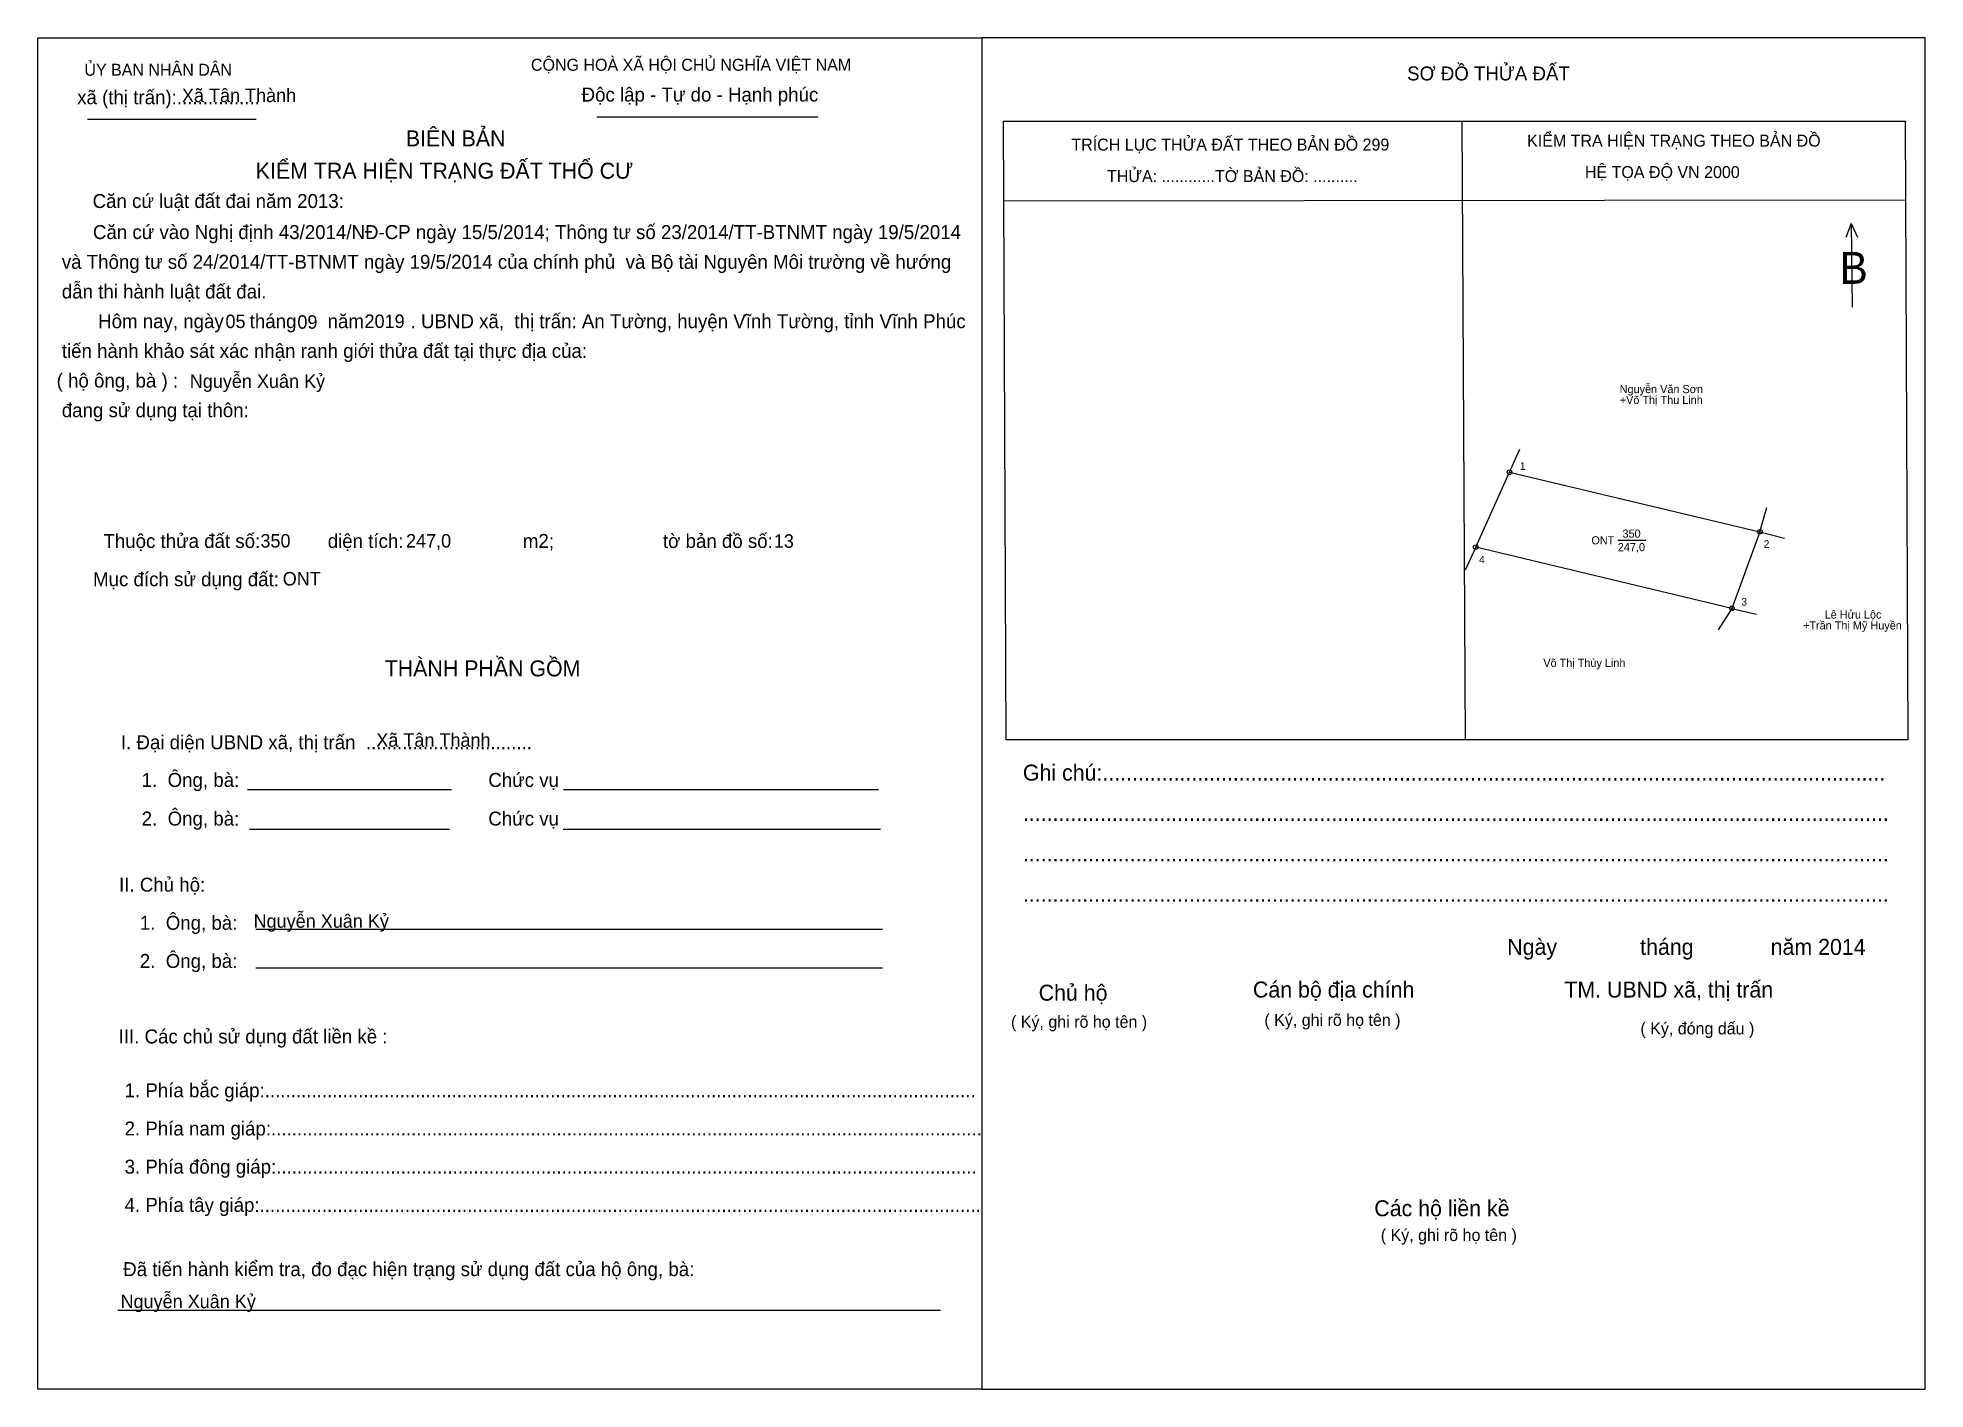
# Model space of a CAD drawing. Extents: x 540450 to 540654, y 1835191 to 1835338.
import ezdxf

# ---------------------------------------------------------------- set-up
doc = ezdxf.new("R2010")
doc.units = 0
for name, color, linetype in [('bbhtNoiDung', 7, 'Continuous'), ('bbhtTemplate', 7, 'Continuous'), ('CanhThua', 7, 'Continuous'), ('MocDinhThua', 7, 'Continuous'), ('NhanDiaChinhThua', 7, 'Continuous'), ('NhanTuCan', 7, 'Continuous'), ('RauThua', 7, 'Continuous'), ('SoHieuDinhThua', 7, 'Continuous')]:
    doc.layers.add(name, color=color, linetype=linetype)

msp = doc.modelspace()

# ---------------------------------------------------------------- linework, layer by layer
at = {"layer": 'bbhtTemplate'}
for p, q in [((540455.18, 1835328.99), (540473.46, 1835328.99)), ((540510.4, 1835329.24), (540534.38, 1835329.24)), ((540604.22, 1835328.75), (540604.56, 1835261.64)), ((540554.51, 1835320.12), (540652.28, 1835320.22)), ((540646.43, 1835317.64), (540645.84, 1835316.13)), ((540646.43, 1835317.64), (540647.11, 1835316.18)), ((540646.43, 1835317.64), (540646.53, 1835308.57)), ((540472.53, 1835256.23), (540494.66, 1835256.23)), ((540506.8, 1835256.23), (540540.96, 1835256.23)), ((540472.73, 1835251.94), (540494.42, 1835251.94)), ((540506.75, 1835251.94), (540541.16, 1835251.94)), ((540473.41, 1835241.07), (540541.4, 1835241.07)), ((540473.41, 1835236.88), (540541.4, 1835236.88)), ((540458.45, 1835199.74), (540547.69, 1835199.74))]:
    msp.add_line(p, q, dxfattribs=at)
for points in [[(540449.77, 1835191.16), (540449.77, 1835337.81), (540552.17, 1835337.81), (540552.17, 1835191.16)], [(540654.47, 1835191.16), (540654.47, 1835337.81), (540552.17, 1835337.81), (540552.17, 1835191.16)]]:
    msp.add_lwpolyline(points, close=True, dxfattribs=at)
for points in [[(540554.8, 1835261.64), (540554.51, 1835328.75), (540652.28, 1835328.75), (540652.57, 1835261.64)], [(540652.52, 1835261.64), (540554.75, 1835261.64)]]:
    msp.add_lwpolyline(points, dxfattribs=at)
at = {"layer": 'CanhThua'}
for p, q in [((540605.72, 1835282.54), (540609.38, 1835290.67)), ((540609.38, 1835290.67), (540636.54, 1835284.2)), ((540633.5, 1835275.9), (540605.72, 1835282.54)), ((540636.54, 1835284.2), (540633.5, 1835275.9))]:
    msp.add_line(p, q, dxfattribs=at)
at = {"layer": 'MocDinhThua'}
for centre in [(540609.38, 1835290.67), (540636.54, 1835284.2), (540605.72, 1835282.54), (540633.5, 1835275.9)]:
    msp.add_circle(centre, 0.25, dxfattribs=at)
at = {"layer": 'NhanDiaChinhThua'}
msp.add_line((540621.13, 1835283.28), (540624.15, 1835283.28), dxfattribs=at)
at = {"layer": 'RauThua'}
for p, q in [((540609.38, 1835290.67), (540610.5, 1835293.18)), ((540636.54, 1835284.2), (540637.28, 1835286.85)), ((540605.72, 1835282.54), (540604.56, 1835280.04)), ((540636.54, 1835284.2), (540639.21, 1835283.53)), ((540633.5, 1835275.9), (540632.02, 1835273.58)), ((540633.5, 1835275.9), (540636.18, 1835275.26))]:
    msp.add_line(p, q, dxfattribs=at)

# ---------------------------------------------------------------- texts
at = {"layer": 'bbhtNoiDung'}
for s, height, p in [('Xã Tân Thành', 1.4621, (540465.41, 1835330.83)), ('05', 1.462, (540470.13, 1835306.31)), ('09', 1.462, (540477.93, 1835306.24)), ('2019', 1.462, (540485.21, 1835306.32)), ('Nguyễn Xuân Kỷ', 1.4621, (540466.26, 1835299.82)), ('350', 1.462, (540473.92, 1835282.5)), ('247,0', 1.462, (540489.71, 1835282.5)), ('13', 1.462, (540529.6, 1835282.47)), ('ONT', 1.462, (540476.34, 1835278.38)), ('Xã Tân Thành', 1.4621, (540486.49, 1835260.88)), ('Nguyễn Xuân Kỷ', 1.4621, (540473.18, 1835241.24)), ('Nguyễn Xuân Kỷ', 1.4621, (540458.75, 1835199.97))]:
    msp.add_text(s, height=height, dxfattribs=at).set_placement(p)
at = {"layer": 'bbhtTemplate'}
for s, height, p in [('CỘNG HOÀ XÃ HỘI CHỦ NGHĨA VIỆT NAM', 1.2984, (540503.26, 1835334.23)), ('ỦY BAN NHÂN DÂN', 1.2984, (540454.83, 1835333.69)), ('SƠ ĐỒ THỬA ĐẤT', 1.5147, (540598.28, 1835333.18)), ('xã (thị trấn):................', 1.5147, (540454.05, 1835330.6)), ('Độc lập - Tự do - Hạnh phúc', 1.5147, (540508.75, 1835330.89)), ('BIÊN BẢN', 1.731, (540489.69, 1835326.03)), ('KIỂM TRA HIỆN TRẠNG THEO BẢN ĐỒ', 1.2984, (540611.29, 1835326)), ('TRÍCH LỤC THỬA ĐẤT THEO BẢN ĐỒ 299', 1.2984, (540561.87, 1835325.57)), ('KIỂM TRA HIỆN TRẠNG ĐẤT THỔ CƯ', 1.7313, (540473.41, 1835322.52)), ('        THỬA: ............TỜ BẢN ĐỒ: ..........', 1.2984, (540561.87, 1835322.15)), ('             HỆ TỌA ĐỘ VN 2000', 1.2984, (540611.29, 1835322.59)), ('Căn cứ luật đất đai năm 2013:', 1.5147, (540455.72, 1835319.34)), ('       Căn cứ vào Nghị định 43/2014/NĐ-CP ngày 15/5/2014; Thông tư số 23/2014/TT-BTNMT ngày 19/5/2014', 1.51468, (540451.82, 1835315.97)), (' và Thông tư số 24/2014/TT-BTNMT ngày 19/5/2014 của chính phủ  và Bộ tài Nguyên Môi trường về hướng', 1.5147, (540451.82, 1835312.74)), ('B', 3.46, (540645.16, 1835311.11)), (' dẫn thi hành luật đất đai.', 1.5147, (540451.82, 1835309.52)), ('        Hôm nay, ngày     tháng      năm         . UBND xã,  thị trấn: An Tường, huyện Vĩnh Tường, tỉnh Vĩnh Phúc', 1.51468, (540451.82, 1835306.3)), (' tiến hành khảo sát xác nhận ranh giới thửa đất tại thực địa của:', 1.5147, (540451.82, 1835303.08)), ('( hộ ông, bà ) :', 1.5147, (540451.82, 1835299.86)), (' đang sử dụng tại thôn:', 1.5147, (540451.82, 1835296.64)), ('  Thuộc thửa đất số:             diện tích:                       m2;                     tờ bản đồ số:', 1.51468, (540455.77, 1835282.45)), ('Mục đích sử dụng đất:', 1.5147, (540455.77, 1835278.3)), ('THÀNH PHẦN GỒM', 1.7313, (540487.4, 1835268.52)), ('I. Đại diện UBND xã, thị trấn  ................................', 1.5147, (540458.79, 1835260.61)), ('    1.  Ông, bà:                                                Chức vụ', 1.5147, (540458.79, 1835256.52)), ('Ghi chú:....................................................................................................................................', 1.73125, (540556.61, 1835257.21)), ('    2.  Ông, bà:                                                Chức vụ', 1.5147, (540458.79, 1835252.33)), ('..................................................................................................................................................', 1.73125, (540556.61, 1835252.83)), ('..................................................................................................................................................', 1.73125, (540556.61, 1835248.44)), ('II. Chủ hộ:', 1.5147, (540458.59, 1835245.16)), ('..................................................................................................................................................', 1.73125, (540556.61, 1835244.06)), ('    1.  Ông, bà:', 1.5147, (540458.59, 1835241.02)), ('Ngày              tháng             năm 2014', 1.7313, (540609.14, 1835238.3)), ('    2.  Ông, bà:', 1.5147, (540458.59, 1835236.88)), ('Cán bộ địa chính', 1.7313, (540581.56, 1835233.67)), ('TM. UBND xã, thị trấn', 1.7313, (540615.33, 1835233.67)), ('Chủ hộ', 1.731, (540558.32, 1835233.33)), ('( Ký, ghi rõ họ tên )', 1.2984, (540555.32, 1835230.39)), ('( Ký, ghi rõ họ tên )', 1.2984, (540582.8, 1835230.59)), ('III. Các chủ sử dụng đất liền kề :', 1.5147, (540458.54, 1835228.69)), ('( Ký, đóng dấu )', 1.2984, (540623.58, 1835229.67)), ('    1. Phía bắc giáp:.........................................................................................................................................', 1.51468, (540456.94, 1835222.84)), ('    2. Phía nam giáp:.........................................................................................................................................', 1.51468, (540456.94, 1835218.7)), ('    3. Phía đông giáp:.......................................................................................................................................', 1.51468, (540456.94, 1835214.56)), ('    4. Phía tây giáp:...........................................................................................................................................', 1.51468, (540456.94, 1835210.41)), ('Các hộ liền kề', 1.7313, (540594.72, 1835209.94)), ('( Ký, ghi rõ họ tên )', 1.2984, (540595.42, 1835207.25)), ('    Đã tiến hành kiểm tra, đo đạc hiện trạng sử dụng đất của hộ ông, bà:', 1.5147, (540456.79, 1835203.44))]:
    msp.add_text(s, height=height, dxfattribs=at).set_placement(p)
at = {"layer": 'NhanDiaChinhThua'}
for s, p in [('350', (540621.64, 1835283.57)), ('ONT', (540618.26, 1835282.84)), ('247,0', (540621.13, 1835282.1))]:
    msp.add_text(s, height=0.881, dxfattribs=at).set_placement(p)
at = {"layer": 'NhanTuCan'}
for s, height, p in [('+Võ Thị Thu Linh', 0.8813, (540621.34, 1835298.07)), ('Nguyễn Văn Sơn', 0.8813, (540621.33, 1835299.25)), ('+Trần Thị Mỹ Huyền', 0.8813, (540641.22, 1835273.61)), ('Lê Hửu Lộc', 0.881, (540643.56, 1835274.79)), ('Võ Thị Thùy Linh', 0.8813, (540613.05, 1835269.54))]:
    msp.add_text(s, height=height, dxfattribs=at).set_placement(p)
at = {"layer": 'SoHieuDinhThua'}
for s, p in [('1', (540610.51, 1835290.92)), ('2', (540636.95, 1835282.46)), ('4', (540606.08, 1835280.77)), ('3', (540634.53, 1835276.2))]:
    msp.add_text(s, height=0.826, dxfattribs=at).set_placement(p)

doc.saveas('drawing.dxf')
